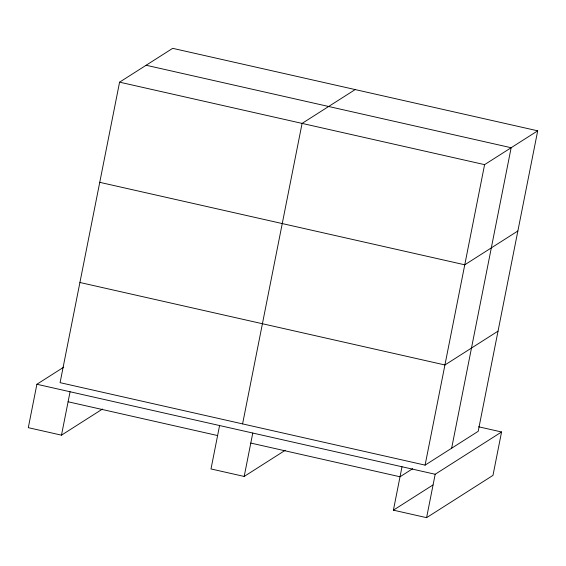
<?xml version="1.0" encoding="UTF-8"?>
<svg xmlns="http://www.w3.org/2000/svg" width="566" height="566" viewBox="0 0 566 566"><rect width="100%" height="100%" fill="white"/><g stroke="black" fill="none" stroke-linecap="round" stroke-linejoin="round"><path stroke-width="0.85" d="M63.746 367.157L36.896 384.264L28.3 427.67L61.482 435.162L102.51 409.034M119.582 82.162L60.081 382.658L425.094 465.132L478.199 431.306L537.7 130.817L172.694 48.336L119.582 82.162L484.595 164.642L537.7 130.817M61.482 435.162L70.078 391.757M219.587 425.54L210.998 468.945L244.179 476.445L285.2 450.317M242.588 423.892L302.088 123.402L355.193 89.577M244.179 476.445L252.776 433.04M478.595 426.785L501.568 431.978L492.979 475.383L426.587 517.664L393.405 510.164L402.002 466.759M425.094 465.132L484.595 164.642M426.587 517.664L435.183 474.258L501.568 431.978M451.647 448.222L511.148 147.726L146.134 65.253M517.869 230.978L464.757 264.803L99.75 182.33M498.03 331.145L444.926 364.971L79.919 282.491M412.699 468.698L400.02 476.777L250.788 443.058M393.405 510.164L432.94 484.984M36.896 384.264L435.183 474.258M68.097 401.775L217.606 435.558"/></g></svg>
